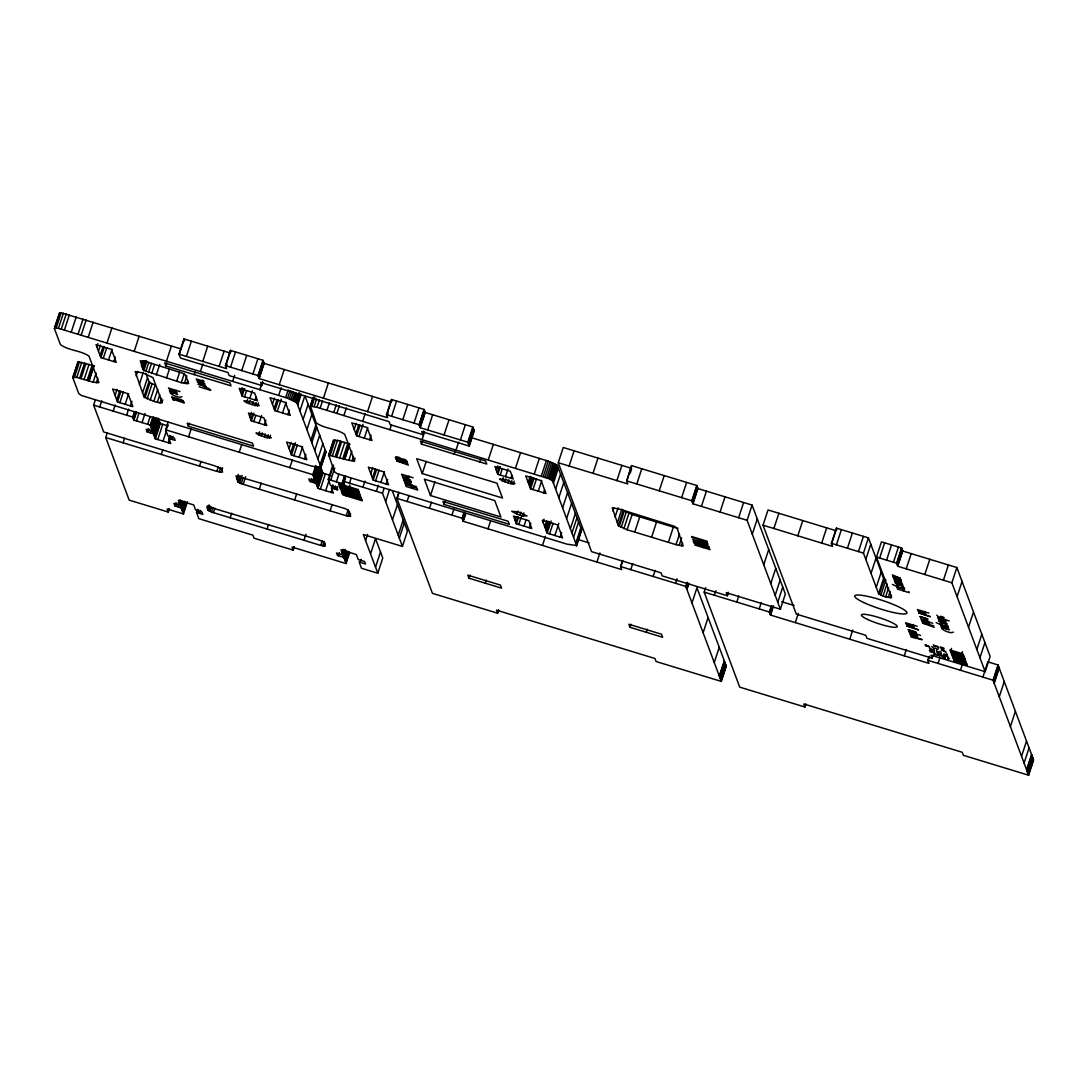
<?xml version="1.0" encoding="UTF-8"?>
<svg xmlns="http://www.w3.org/2000/svg" width="1088" height="1088" viewBox="0 0 1088 1088"><rect width="100%" height="100%" fill="white"/><g stroke="black" fill="none" stroke-linecap="round" stroke-linejoin="round"><path stroke-width="1.5" d="M929.397 646.53L925.018 644.694L929.737 647.238M945.649 651.494L941.27 649.699L945.989 652.202M88.522 380.895L93.5 365.663L78.078 361.842L72.746 377.536L78.771 393.638L81.41 395.461L311.277 465.977L320.552 467.609L325.91 451.86L304.898 395.692L299.921 410.924M320.906 467.405L325.91 451.86M576.626 545.591L552.609 481.005L549.644 478.924L317.002 407.32L310.474 406.218L316.146 422.783C324.482 428.93 336.192 428.4 344.719 434.33L354.661 460.863L348.867 460.36L328.821 455.246L334.492 471.811L337.117 473.634L566.998 544.163L576.626 545.591L581.631 530.046L557.274 465.351L548.257 461.122L472.382 437.961M581.631 530.046L580.598 530.645M72.746 377.536L76.772 377.427L93.146 382.187L98.94 382.69L89.012 356.157C80.471 350.227 68.775 350.758 60.425 344.61L54.4 328.508L59.378 313.276L61.146 312.786L181.125 348.949M54.4 328.508L59.731 312.827M54.754 328.046L56.168 328.018L61.146 312.786M56.168 328.018L58.426 328.399L63.403 313.167M58.426 328.399L61.282 329.161L66.259 313.929M64.396 330.099L69.374 314.867M71.223 332.18L76.214 316.948M78.064 334.274L83.042 319.042M81.178 335.213L86.156 319.981M73.1 377.074L78.078 361.842M74.514 377.046L79.492 361.814M88.182 337.362L93.16 322.13M76.772 377.427L81.75 362.195M79.628 378.175L84.606 362.943M81.015 378.597L85.993 363.365M84.075 379.535L89.053 364.303M96.805 346.718L97.798 343.672M87.135 380.46L92.113 365.228M98.464 351.152L100.45 345.059M88.849 380.99L93.826 365.758M89.08 381.058L94.058 365.826M100.123 355.599L103.115 346.46M100.885 357.626L96.043 344.692L111.438 349.384L116.266 362.318L100.885 357.626L104.366 346.963M93.146 382.187L96.138 373.048M106.978 343.087L111.955 327.855M103.278 358.346L106.774 347.684M96.315 382.867L97.811 378.298M107.25 432.956L105.754 437.526L216.825 471.39L222.659 472.056L220.837 468.37L214.744 465.827L103.673 431.963L93.622 405.13L95.118 400.561M108.569 359.965L112.064 349.302M113.859 361.583L115.355 357.014M99.742 406.994L101.728 400.901M115.042 395.474L117.042 389.382M113.193 411.087L115.178 404.994M116.715 399.922L119.694 390.782M117.463 401.934L112.635 389.014L128.017 393.706L132.858 406.626L117.463 401.934L120.945 391.286M134.191 351.383L139.169 336.151M119.87 402.669L123.352 392.006M125.161 404.287L128.642 393.625M136.15 375.918L137.646 371.348M141.467 365.405L142.95 360.835M142.011 366.86L143.997 360.767M126.643 415.194L128.629 409.102M142.555 368.315L145.044 360.699M130.451 405.906L131.947 401.336M143.045 369.634L140.284 360.754L147.274 362.032L182.757 373.252L185.531 375.088L188.686 383.547L181.302 382.704L143.902 370.437L143.045 369.634L146.037 360.495M143.902 370.437L146.894 361.298M139.346 384.445L143.33 372.259M145.806 371.47L148.798 362.331M123.107 442.816L124.603 438.246M169.837 435.377L168.844 438.423L170.748 443.51L155.339 438.818L153.435 433.731L147.125 431.8L146.2 429.352L152.524 431.283L150.198 425.082L133.892 420.104L132.75 417.058L134.246 412.488M132.926 417.534L134.926 411.441M133.321 418.581L135.32 412.488M148.471 372.586L151.463 363.446M133.715 419.628L136.204 412.012M142.542 392.972L147.519 377.74M133.892 420.104L136.381 412.488M143.983 396.848L135.157 371.566L143.154 373.021L152.959 377.618L162.248 402.424L160.045 402.886L153.789 401.445L143.983 396.848L148.961 381.616L145.914 373.483M151.626 373.66L154.618 364.521M136.449 420.879L138.938 413.263M144.962 397.773L149.954 382.541L148.961 381.616M147.152 398.956L152.13 383.724L149.954 382.541M156.264 375.074L159.746 364.412M142.052 422.593L145.03 413.454M150.198 400.221L155.176 384.989L152.13 383.724M166.45 361.216L171.428 345.984M153.789 401.445L157.774 389.259M165.825 365.976L164.682 362.916L229.894 382.799L231.037 385.846L165.825 365.976L166.818 362.93M147.655 424.306L150.144 416.69M147.125 431.8L148.118 428.767M157.284 402.383L159.773 394.767M150.198 425.082L152.687 417.466M148.104 432.113L149.097 429.066M150.566 426.047L153.544 416.908M166.464 378.175L169.442 369.036M151.354 428.182L154.85 417.52M150.28 432.766L151.273 429.719M160.045 402.886L161.541 398.317M152.157 430.304L156.142 418.118M152.524 431.283L156.495 419.098M161.786 402.9L162.778 399.854M152.456 433.432L157.434 418.2L158.413 418.499L160.317 423.586L155.339 438.818M262.766 382.486L261.773 385.533L229.16 375.591L228.018 372.545L180.404 358.02L178.962 354.144L183.94 338.912L230.058 352.974M153.435 433.731L158.413 418.499M179.18 354.756L184.158 339.524M153.734 434.534L158.712 419.302M154.387 436.274L159.365 421.042M155.04 438.015L160.018 422.783M157.746 439.552L162.724 424.32M176.664 381.29L179.642 372.15M186.402 356.415L191.379 341.183M168.844 438.423L175.154 440.354L174.243 437.906L167.919 435.975L165.607 429.774L168.096 422.158M181.302 382.704L184.28 373.565M166.464 429.216L167.96 424.646M163.037 441.157L166.532 430.494M184.348 383.52L186.837 375.904M161.282 454.458L162.778 449.888M186.769 383.955L187.762 380.909M168.341 442.775L170.326 436.682M169.823 438.736L170.83 435.69M171.999 439.389L172.992 436.342M194.222 374.626L195.214 371.579M202.762 361.406L207.74 346.174M200.396 371.566L202.885 363.95M188.387 426.265L187.245 423.218L252.457 443.102L253.599 446.148L188.387 426.265L189.38 423.218M188.605 436.791L191.094 429.175M168.123 511.578L169.116 508.531M105.754 437.526L129.173 500.126L168.3 512.054L169.306 509.007M219.123 366.398L224.114 351.166M168.3 512.054L167.158 509.007L183.464 513.985L181.152 507.783L174.828 505.852L175.821 502.806M175.821 506.151L176.814 503.105M177.983 506.818L178.99 503.771M179.275 502.778L180.268 499.732M179.928 504.533L180.921 501.486M178.962 354.144L226.562 368.669L225.434 365.609L230.411 350.377L263.01 360.318L264.153 363.378L259.175 378.597L387.641 417.765L386.498 414.718L391.476 399.486L424.089 409.428L425.218 412.474L420.24 427.706L467.84 442.218L469.295 446.094L421.695 431.582L422.838 434.642L390.238 424.701L389.096 421.641L260.63 382.486L261.773 385.533M226.1 364.562L230.588 350.853M174.828 505.852L173.903 503.404L180.227 505.322L181.723 500.752M180.159 507.484L182.145 501.391M226.005 367.132L226.998 364.086M181.152 507.783L183.138 501.69M181.506 508.749L183.994 501.133M182.308 510.884L185.3 501.745M230.52 367.173L235.498 351.941M183.11 513.006L186.592 502.343M183.464 513.985L187.449 501.799M199.471 466.099L200.954 461.53M232.655 381.398L234.654 375.306M241.726 370.586L246.704 355.354M294.182 547.087L293.189 550.134L254.062 538.206L252.919 535.16L198.873 518.677L196.547 512.475L197.54 509.429M197.54 512.774L198.533 509.728M199.716 513.441L200.709 510.394M240.666 392.224L242.162 387.654M241.658 394.89L243.658 388.797M216.825 471.39L218.321 466.82M242.121 396.1L239.21 388.348L254.606 393.04L257.502 400.792L242.121 396.1L244.61 388.484M207.346 508.395L208.338 505.349M219.232 472.029L220.728 467.459M207.808 509.633L209.304 505.063M244.514 396.834L246.514 390.742M208.012 510.19L206.924 506.328L318.648 539.866L323.503 541.878L325.394 545.986L320.729 545.414L211.426 512.026L208.012 510.19L209.508 505.621M252.933 374L257.91 358.768M208.556 510.694L210.052 506.124M221.136 472.382L222.632 467.813M209.753 511.333L211.249 506.763M246.554 402.628L243.889 400.86L251.029 401.676L259.298 405.552L255.122 405.525L246.554 402.628L247.547 399.582M211.426 512.026L212.922 507.457M249.805 398.439L252.294 390.823M259.175 378.597L258.033 375.55L263.01 360.318M213.411 512.706L214.907 508.137M249.125 403.702L250.118 400.656M258.21 376.026L263.187 360.794M258.604 377.074L263.582 361.842M258.998 378.121L263.976 362.889M252.171 404.736L253.164 401.69M255.095 400.058L256.102 397.011M249.927 416.962L251.423 412.393M239.21 452.214L241.699 444.598M259.869 389.694L262.358 382.078M261.582 385.057L262.589 382.01M255.122 405.525L256.115 402.478M250.92 419.628L252.906 413.535M251.369 420.838L248.472 413.086L263.867 417.778L266.764 425.53L251.369 420.838L253.858 413.222M257.448 405.946L258.441 402.9M253.776 421.573L255.775 415.48M236.83 478.965L238.326 474.395M237.578 480.964L239.074 476.394M237.918 481.875L235.987 475.796L345.222 508.64L348.554 510.449L350.73 516.27L346.202 515.739L241.237 483.67L237.918 481.875L239.904 475.782M238.435 482.365L240.434 476.272M239.605 482.99L242.094 475.374M259.066 423.191L261.555 415.575M230.18 517.82L231.676 513.25M241.237 483.67L243.236 477.578M258.618 434.846L255.952 433.078L263.078 433.908L271.361 437.77L267.186 437.743L258.618 434.846L259.61 431.8M243.168 484.323L245.657 476.707M264.357 424.81L265.853 420.24M261.188 435.921L262.181 432.874M272.449 404.206L274.434 398.113M279.249 384.717L284.226 369.498M264.221 436.954L265.227 433.908M274.108 408.639L277.1 399.5M278.664 395.434L281.153 387.818M274.87 410.666L270.028 397.746L285.423 402.438L290.251 415.358L274.87 410.666L278.351 400.003M267.186 437.743L268.178 434.697M277.263 411.4L281.248 399.214M269.511 438.165L270.504 435.118M61.282 329.161L285.682 397.569L288.17 389.953M282.554 413.005L286.049 402.342M320.933 467.092L296.888 402.818L287.558 398.167L290.047 390.551M259.27 489.233L261.256 483.14M289.354 398.806L291.842 391.19M291.04 399.446L293.529 391.83M287.844 414.623L289.34 410.054M292.577 400.098L295.066 392.482M293.923 400.738L296.412 393.122M295.066 401.336L297.554 393.72M295.963 401.894L298.942 392.754M296.575 402.397L299.567 393.258M296.888 402.818L299.866 393.679M297.704 405.022L301.199 394.359M289.027 448.528L291.026 442.435M290.7 452.962L293.678 443.822M267.077 529.067L268.559 524.498M291.448 454.988L286.62 442.068L302.002 446.76L306.843 459.68L291.448 454.988L295.433 442.802M303.117 419.478L308.094 404.246M289.816 467.65L292.305 460.034M293.855 455.722L297.337 445.06M310.121 406.681L313.099 397.542M310.474 406.218L313.453 397.079M311.889 406.191L314.867 397.052M314.133 406.572L316.622 398.956M306.911 429.624L311.889 414.392M299.146 457.327L302.627 446.665M317.002 407.32L319.491 399.704M320.103 408.272L322.592 400.656M323.408 398.181L328.386 382.949M304.436 458.946L305.932 454.376M310.91 440.286L315.887 425.054M311.807 442.68L316.785 427.448M294.685 500.031L296.67 493.938M326.944 410.353L329.433 402.737M314.704 450.418L319.682 435.2M317.9 458.973L322.878 443.741M332.466 484.962L331.459 488.009L333.363 493.095L317.954 488.39L316.064 483.317L309.74 481.386L308.829 478.938L315.139 480.855L312.814 474.654L315.806 465.514M310.733 481.685L311.726 478.638M333.785 412.447L336.274 404.831M313.181 475.633L316.173 466.494M313.983 477.754L317.465 467.092M312.895 482.351L313.902 479.305M317.138 471.417L318.634 466.847M314.772 479.89L318.757 467.704M320.117 464.889L325.094 449.657M336.886 413.386L339.374 405.77M315.139 480.855L319.627 467.146M293.012 549.658L294.005 546.611M320.389 466.167L322.878 458.551M315.071 483.018L320.049 467.786L321.042 468.085L322.932 473.158L317.954 488.39M320.552 467.609L325.883 452.173M316.064 483.317L321.042 468.085M316.35 484.106L321.341 468.874M317.016 485.86L321.994 470.628M317.669 487.601L322.646 472.369M328.467 455.709L333.445 440.477L337.457 440.368L349.207 443.836L344.23 459.068M328.821 455.246L333.798 440.014M330.235 455.219L335.213 439.987M343.903 415.548L346.392 407.932M320.362 489.124L325.339 473.892M303.96 540.314L305.959 534.222M332.479 455.6L337.457 440.368M335.349 456.348L340.326 441.116M331.459 488.009L337.783 489.94L336.858 487.478L330.548 485.561L328.222 479.359L332.71 465.65M328.59 480.325L333.567 465.093M336.736 456.77L341.714 441.538M325.666 490.742L329.147 480.08M330.766 480.134L334.75 467.949M339.796 457.708L344.774 442.476M330.956 492.361L332.452 487.791M332.452 488.308L333.445 485.262M342.842 458.633L347.82 443.401M336.382 481.834L338.871 474.218M334.628 488.974L335.621 485.928M354.185 429.325L356.17 423.232M344.57 459.163L349.547 443.931M344.787 459.231L349.765 443.999M336.79 489.641L337.783 486.594M330.099 510.83L332.098 504.737M355.844 433.772L358.822 424.633M320.729 545.414L322.225 540.845M356.592 435.785L351.764 422.865L367.146 427.557L371.987 440.477L356.592 435.785L360.087 425.136M348.867 460.36L351.846 451.221M340.204 488.104L359.774 494.074L360.359 495.625L340.789 489.654L340.204 488.104L341.21 485.058M341.986 483.548L344.474 475.932M362.698 421.274L365.187 413.658M328.222 479.359L344.529 484.323L343.386 481.277L344.882 476.707M342.149 486.037L343.142 482.99M343.563 481.753L345.549 475.66M322.66 545.945L324.142 541.375M343.958 482.8L345.454 478.23M358.999 436.519L362.984 424.334M367.567 411.645L372.545 396.413M324.17 546.217L325.176 543.17M352.022 461.04L353.518 456.47M341.836 492.456L341.251 490.906L360.822 496.862L361.393 498.413L341.836 492.456L342.829 489.41M354.062 461.217L355.055 458.17M349.493 483.14L350.989 478.57M364.29 438.138L367.771 427.475M345.78 495.761L346.773 492.714M348.867 488.09L349.86 485.044M349.724 490.362L350.717 487.315M369.58 439.756L371.076 435.186M346.202 515.739L348.187 509.646M348.078 516.242L349.561 511.673M349.547 516.514L350.54 513.468M357.299 494.686L358.292 491.64M338.436 555.737L339.429 552.69M362.943 487.234L364.942 481.141M341.904 552.364L342.897 549.318M387.178 413.671L391.653 399.962M387.07 416.242L388.062 413.195M342.557 554.105L344.039 549.535M293.189 550.134L292.046 547.087L346.093 563.557L343.767 557.355L337.443 555.438L336.532 552.976L342.842 554.907L344.338 550.338M342.774 557.056L345.263 549.44M370.763 473.647L372.749 467.554M343.767 557.355L345.753 551.262M344.134 558.334L346.623 550.718M391.598 416.269L396.576 401.037M344.923 560.456L347.915 551.317M372.422 478.094L375.414 468.955M345.726 562.591L349.207 551.929M373.184 480.107L368.342 467.187L383.738 471.879L388.566 484.799L373.184 480.107L376.666 469.445M346.093 563.557L349.574 552.894M389.912 429.57L391.408 425M375.591 480.842L379.073 470.179M376.394 491.341L378.393 485.248M380.882 482.46L384.363 471.798M402.805 419.696L407.782 404.464M365.568 540.559L367.567 534.466M342.842 554.907L340.952 549.821L356.347 554.526L358.251 559.599L364.575 561.53L365.486 563.978L359.176 562.061L361.488 568.262L377.794 573.226L363.31 534.507L402.438 546.434L382.514 493.204L384.01 488.634M360.155 562.36L361.162 559.314M386.172 484.078L387.654 479.509M385.628 501.527L389.613 489.342M370.546 553.874L375.523 538.642L382.772 557.994L377.794 573.226M414.011 423.11L418.989 407.878M420.24 427.706L419.098 424.66L424.089 409.428M419.288 425.136L424.266 409.904M419.669 426.183L424.646 410.951M420.063 427.23L425.041 411.998M498.644 610.178L497.651 613.224L432.439 593.354L396.889 498.345L398.888 492.252M397.066 498.821L398.562 494.251M375.537 567.174L380.514 551.942M392.469 519.819L397.446 504.587M422.661 434.166L423.654 431.12M422.838 434.642L423.83 431.596M422.171 439.402L424.66 431.786M421.546 444.149L420.403 441.102L485.615 460.986L486.758 464.032L421.546 444.149L422.538 441.102M427.679 429.978L432.657 414.746M407.089 501.459L409.074 495.366M398.208 535.16L403.186 519.928M399.323 538.125L404.301 522.893M422.266 473.566L416.704 458.701L496.917 483.167L502.479 498.018L422.266 473.566L426.251 461.38M402.438 546.434L407.415 531.202L392.319 490.865M444.04 434.969L449.018 419.737M430.481 495.53L424.347 479.128L494.768 500.602L500.915 517.004L430.481 495.53L434.969 481.821M429.502 508.286L431.487 502.194M454.145 454.09L455.138 451.044M456.117 449.752L458.606 442.136M460.401 439.96L465.378 424.728M444.108 504.451L442.966 501.405L508.178 521.274L509.32 524.334L444.108 504.451L445.101 501.405M467.84 442.218L472.818 426.986L425.218 412.474M468.071 442.83L473.049 427.598M468.574 444.162L473.552 428.93M469.064 445.495L474.042 430.263M469.295 446.094L474.273 430.862L472.818 426.986M451.914 515.127L453.9 509.034M479.699 461.883L480.692 458.837M622.554 560.442L620.568 566.535L621.71 569.595L463.243 521.274L462.101 518.228L464.1 512.135M462.278 518.704L464.277 512.611M462.672 519.751L464.671 513.658M463.066 520.798L465.555 513.182M463.243 521.274L465.732 513.658M488.376 459.585L493.354 444.353M496.386 470.41L497.882 465.841M497.379 473.076L499.378 466.983M497.828 474.286L494.931 466.534L510.326 471.226L513.223 478.978L497.828 474.286L500.317 466.67M500.235 475.021L502.234 468.928M468.955 578.204L467.813 575.158L500.426 585.099L501.554 588.146L468.955 578.204L469.948 575.158M502.275 480.814L499.61 479.046L506.75 479.862L515.018 483.738L510.843 483.711L502.275 480.814L503.268 477.768M488.009 528.822L490.498 521.206M505.526 476.626L508.014 469.01M504.846 481.875L505.838 478.829M507.892 482.909L508.885 479.862M510.816 478.244L511.809 475.198M515.59 467.881L520.567 452.649M510.843 483.711L511.836 480.665M513.169 484.133L514.162 481.086M485.262 583.182L486.254 580.135M514.91 519.901L515.902 516.854M516.909 514.107L511.673 511.265L518.799 512.081L527.082 515.957L522.893 515.93L516.909 514.107L517.902 511.061M528.17 482.392L530.155 476.299M515.902 522.566L517.888 516.474M516.351 523.777L513.454 516.025L528.836 520.717L531.746 528.469L516.351 523.777L518.35 517.684M528.999 484.609L531.488 476.993M519.942 515.141L520.948 512.094M529.829 486.826L532.821 477.686M534.385 473.62L539.362 458.388M518.758 524.511L521.247 516.895M530.577 488.852L525.749 475.932L541.144 480.624L545.972 493.544L530.577 488.852L534.072 478.19M522.893 515.93L523.899 512.883M532.984 489.586L536.479 478.924M524.049 526.116L526.034 520.023M541.402 475.755L546.38 460.523M497.474 612.748L498.467 609.702M538.274 491.191L541.77 480.529M543.279 476.354L548.257 461.122M545.074 476.993L550.052 461.761M529.339 527.734L530.835 523.165M546.761 477.632L551.738 462.4M543.565 492.81L544.558 489.763M548.298 478.285L553.275 463.053M549.644 478.924L554.622 463.692M550.786 479.522L555.764 464.29M551.684 480.08L556.662 464.848M552.296 480.583L557.274 465.351M728.375 592.715L727.382 595.762L662.17 575.878L661.028 572.832L591.518 551.63L558.253 462.726L563.23 447.494L631.19 468.221M552.609 481.005L557.586 465.773M553.425 483.208L558.402 467.976M543.089 522.267L544.082 519.221M555.642 489.11L560.619 473.878M544.748 526.714L546.747 520.622M545.578 528.931L548.066 521.315M546.407 531.148L549.399 522.009M542.477 545.428L545.469 536.289M547.169 533.174L542.327 520.254L557.722 524.946L562.564 537.866L547.169 533.174L551.154 520.989M558.838 497.665L563.815 482.433M569.106 466.045L574.083 450.813M549.576 533.909L553.058 523.246M562.632 507.797L567.61 492.565M554.866 535.514L558.851 523.328M560.157 537.132L561.653 532.562M566.63 518.473L571.608 503.241M570.425 528.605L575.402 513.373M572.016 532.889L576.994 517.657M593.001 473.334L597.978 458.102M573.621 537.159L578.598 521.927M575.824 543.075L580.815 527.843M576.11 544.354L578.598 536.738M576.273 545.795L581.25 530.563M616.896 480.61L621.874 465.378M612.857 510.938L613.85 507.892M596.945 562.047L599.937 552.908M558.253 462.726L627.762 483.929L626.62 480.882L631.598 465.65L696.81 485.52L697.952 488.58L692.974 503.812L747.102 520.309L780.368 609.212L726.24 592.715L727.382 595.762M615.101 516.936L618.079 507.797M626.797 481.358L631.598 465.65M630.183 473.266L631.666 468.697M617.345 522.934L621.819 509.225M618.365 525.654L612.245 507.783L619.385 509.075L674.22 526.225L677.049 528.088L683.169 545.972L676.029 544.666L627.123 529.761L618.365 525.654L623.342 510.422L632.101 514.529L677.946 528.51M619.235 526.483L624.213 511.251M621.18 527.53L626.158 512.298M636.806 483.983L641.784 468.751M623.9 528.659L628.878 513.427M627.123 529.761L632.101 514.529M620.745 567.011L622.73 560.918M634.753 532.086L639.744 516.854M630.754 569.65L632.754 563.557M659.219 490.824L664.21 475.592M651.576 537.214L656.554 521.982M630.02 627.314L628.891 624.267L661.49 634.209L662.633 637.255L630.02 627.314L631.026 624.267M653.167 576.477L655.166 570.384M681.646 497.651L686.623 482.419M668.386 542.341L673.363 527.109M646.326 632.291L647.319 629.245M676.029 544.666L679.51 534.004M692.974 503.812L691.832 500.752L696.81 485.52M692.009 501.242L696.986 486.01M692.403 502.289L697.381 487.057M692.798 503.336L697.775 488.104M679.143 545.51L681.632 537.894M681.605 545.945L682.598 542.898M675.594 583.318L677.076 578.748M701.434 506.382L706.411 491.15M497.651 613.224L496.509 610.178L654.976 658.498L656.118 661.545L721.33 681.428L685.78 586.418L686.773 583.372M685.957 586.894L687.453 582.325M686.351 587.942L687.847 583.372M686.746 588.989L688.228 584.419M686.922 589.465L688.908 583.372M720.038 512.054L725.016 496.822M691.982 602.997L696.959 587.765L726.308 666.196L721.33 681.428M805.95 703.977L804.943 707.023L739.731 687.14L704.181 592.13L705.677 587.561M738.643 517.725L743.621 502.493M714.381 595.245L715.863 590.675M703.12 632.754L708.098 617.522M747.102 520.309L752.08 505.077L697.952 488.58M727.206 595.286L728.198 592.239M752.298 534.194L757.275 518.962M714.258 662.524L719.236 647.292M736.794 602.072L738.779 595.979M933.164 655.18L932.171 658.226L866.959 638.343L865.817 635.297L796.307 614.094L763.028 525.191L768.006 509.959L835.978 530.686M719.318 676.042L724.295 660.81M719.454 676.41L724.431 661.178M719.753 677.212L724.73 661.98M720.052 678.014L725.03 662.782M720.188 678.368L725.166 663.136M720.365 678.844L725.342 663.612M720.759 679.905L725.737 664.673M721.154 680.952L726.131 665.72M773.894 528.51L778.872 513.278M763.735 564.767L768.713 549.535M759.206 608.913L761.206 602.82M770.766 583.549L775.744 568.317M928.853 657.274L927.86 660.321L929.002 663.381L770.535 615.06L769.393 612.014L771.392 605.921M769.57 612.49L771.569 606.397M775.173 595.326L780.15 580.094M769.964 613.537L772.453 605.921M770.358 614.584L772.847 606.968M770.535 615.06L773.527 605.921M797.79 535.799L802.767 520.567M777.77 602.262L782.748 587.03M780.368 609.212L785.346 593.98L752.08 505.077M795.301 622.608L798.279 613.469M821.685 543.075L826.662 527.843M763.028 525.191L832.551 546.394L831.409 543.347L836.386 528.115L868.428 537.88L883.592 578.394L885.85 579.904L880.872 595.122L885.618 596.918L891.657 597.611L876.493 557.083L881.47 541.851L901.598 547.985L902.741 551.045L897.763 566.277L951.878 582.774L985.157 671.677L931.029 655.18L932.171 658.226M832.075 542.3L836.06 530.114M836.414 544.87L841.391 529.638M847.43 548.23L852.407 532.998M858.446 551.589L863.423 536.357M880.872 595.122L878.614 593.626L863.45 553.112L868.428 537.88M865.817 559.436L870.794 544.204M871.026 573.376L876.003 558.144M849.769 639.227L852.761 630.088M879.634 558.049L884.612 542.817M876.248 587.302L881.226 572.07M886.557 560.157L891.534 544.925M878.614 593.626L883.592 578.394M879.308 594.293L884.286 579.061M893.479 562.265L898.457 547.033M883.048 596.034L887.033 583.848M885.618 596.918L888.597 587.778M897.763 566.277L896.621 563.217L901.598 547.985M896.798 563.693L901.775 548.461M897.192 564.754L902.17 549.522M897.586 565.801L902.564 550.569M888.107 597.584L890.106 591.491M890.079 597.938L891.072 594.891M906.222 568.847L911.2 553.615M924.827 574.518L929.805 559.286M904.237 655.833L906.236 649.74M943.432 580.19L948.41 564.958M951.878 582.774L956.855 567.542L902.741 551.045M928.037 660.797L929.533 656.227M957.086 596.659L962.064 581.427M938.046 663.435L940.046 657.342M950.545 651.44L949.96 649.89L963.002 653.874L963.587 655.425L950.545 651.44L951.538 648.394M952.748 657.342L965.79 661.314L966.375 662.864L953.333 658.893L952.748 657.342L953.741 654.296M968.524 627.218L973.502 611.986M961.493 654.786L962.499 651.739M960.459 670.262L962.458 664.17M964.294 662.225L965.287 659.178M976.847 649.468L981.825 634.236M979.948 657.791L984.926 642.559M982.886 677.103L987.863 661.871L998.05 664.972L1033.6 759.982L1028.622 775.214L963.41 755.33L962.268 752.284L803.801 703.963L804.943 707.023M985.157 671.677L990.134 656.445L956.855 567.542M1028.622 775.214L993.072 680.204L998.05 664.972M993.249 680.68L998.226 665.448M993.643 681.727L998.621 666.495M994.038 682.788L999.015 667.556M994.214 683.264L999.192 668.032M999.274 696.782L1004.251 681.55M1010.412 726.553L1015.39 711.321M1021.55 756.31L1026.528 741.078M1024.08 763.069L1029.058 747.837M1026.61 769.828L1031.587 754.596M1026.746 770.195L1031.723 754.963M1027.045 770.998L1032.022 755.766M1027.344 771.8L1032.322 756.568M1027.48 772.154L1032.458 756.935M1027.657 772.643L1032.634 757.411M1028.051 773.69L1033.029 758.458M1028.446 774.738L1033.423 759.506M401.458 458.823L405.171 459.585L406.844 461.04L395.284 457.518C395.23 455.6 401.091 457.708 401.703 459.476M938.577 648.584L937.434 649.59L935.34 648.054L934.007 648.543L931.722 646.49M925.453 645.932L926.908 645.782M933.83 646.381L936.346 646.354M930.118 649.726L932.634 649.686M929.954 651.834L934.51 651.862M896.961 587.357L904.291 588.69M933.681 625.763L922.406 623.002L934.252 627.3M910.914 636.942L922.189 639.703L910.343 635.419M204.87 383.833L197.309 381.861L205.442 385.356M264.153 363.378L391.068 402.07M626.62 480.882L691.832 500.752M831.409 543.347L863.45 553.112M876.493 557.083L896.621 563.217M225.434 365.609L258.033 375.55M386.498 414.718L419.098 424.66M892.296 574.899L900.388 578.258L892.677 575.919M893.629 578.462L901.34 580.802M894.581 581.006L902.673 584.365L894.962 582.026M892.446 584.406C914.695 595.326 900.374 582.352 896.294 585.575M196.207 378.937L203.918 381.29L202.341 380.134M691.56 536.493L706.969 541.185M199.158 386.825L210.718 390.347C210.093 388.443 204.054 386.349 204.299 388.389M691.941 537.513L707.35 542.205L699.176 540.614L708.111 544.245L692.702 539.539M917.388 609.593L928.948 613.115M925.466 612.952L917.769 610.613L925.847 613.972M694.103 543.279L709.498 547.971M937.652 617.426L949.212 620.949M938.033 618.446L945.744 620.799M694.729 544.966L710.138 549.671M180.01 391.585L168.463 388.062C169.578 390.075 176.066 392.374 176.161 390.402M936.183 622.622C958.365 633.461 944.153 620.622 940.032 623.791M940.318 624.553L947.362 626.783L948.6 628.429L940.889 626.076M940.603 625.314L948.314 627.667M932.729 623.22L921.169 619.698C922.284 621.724 928.771 624.022 928.88 622.05M169.415 390.606L177.113 392.945L175.549 391.802M407.891 463.842L396.576 460.85L408.367 465.106M921.835 621.479L929.546 623.832M905.61 622.758L917.157 626.28M913.689 626.13L905.991 623.778L914.07 627.137M401.554 474.259L413.1 477.782M908.725 631.094L916.436 633.434M402.601 477.061L410.679 480.42L402.982 478.081M920.57 635.378L909.01 631.856C910.126 633.869 916.613 636.167 916.722 634.195M917.388 635.977L909.677 633.638L917.769 636.997M403.553 479.604L411.25 481.957L409.686 480.801M404.505 482.147L412.583 485.506M404.886 483.167L416.432 486.69M405.362 484.432L416.908 487.954M577.891 539.485L589.111 542.898M781.701 601.718L794.09 605.499M943.813 653.902L947.24 654.949L946.669 653.426M943.935 654.731L947.376 655.833L947.92 657.302M944.18 655.411L947.607 656.458M160.317 423.586L168.014 425.925M322.932 473.158L330.643 475.51M93.622 405.13L132.75 417.058M343.386 481.277L382.514 493.204M396.889 498.345L462.101 518.228M620.568 566.535L685.78 586.418M704.181 592.13L769.393 612.014M927.86 660.321L993.072 680.204M165.607 429.774L312.814 474.654M196.547 512.475L202.871 514.406L201.946 511.945L195.636 510.027L193.732 504.941L178.323 500.249L180.227 505.322M285.682 397.569L287.558 398.167M896.58 586.35L904.672 589.71M949.606 658.675L947.77 657.805L948.342 659.328M933.259 644.858L937.897 647.102M929.546 648.203L934.184 650.434M929.383 650.298L935.082 653.398M953.401 632.142C951.782 633.828 944.221 631.19 941.841 628.619M945.173 619.276L945.458 620.038M941.025 617.331L940.644 616.311C949.579 618.664 938.822 618.582 936.795 615.142M941.242 653.113L940.671 651.59L936.972 651.821L936.401 650.284M924.895 611.429L925.181 612.19M937.543 646.163L938.114 647.686M939.787 656.73L939.216 655.194L936.958 655.262L934.075 653.63L934.646 655.166M924.732 620.119L924.351 619.099C933.273 621.425 922.542 621.33 920.502 617.916M933.83 649.509L934.402 651.032M908.806 591.641L909.187 592.661L897.627 589.138L897.246 588.118M903.285 586.024L895.247 582.787C895.37 584.093 899.694 585.616 899.11 583.957M903.761 590.335L904.046 591.097M913.118 624.594L913.403 625.355M913.634 636.602L914.042 637.704M836.386 528.115L836.958 529.638M702.658 545.877L703.297 547.577M391.476 399.486L392.047 401.01M417.289 488.974L417.67 489.994L406.123 486.472L405.742 485.452M409.061 476.095L409.346 476.87M412.869 486.282L413.154 487.043M412.257 487.669L412.542 488.43M406.164 477.469L405.783 476.449C414.718 478.774 403.934 478.72 401.934 475.279M408.068 482.555L407.687 481.535C416.622 483.888 405.865 483.806 403.838 480.366M230.411 350.377L230.982 351.9M200.722 381.902L200.342 380.882C209.263 383.234 198.56 383.126 196.493 379.698M183.94 338.912L184.661 340.857M181.914 396.671C180.309 398.344 172.747 395.719 170.367 393.149M177.738 394.604L169.701 391.367C169.823 392.673 174.148 394.21 173.55 392.537M945.309 621.343A5.481 0.87 18.1 0 1 945.894 622.227L938.672 619.521A5.481 0.87 18.1 0 0 939.27 620.405M900.905 581.346A5.481 0.87 18.1 0 1 901.503 582.23L894.268 579.523A5.481 0.87 18.1 0 0 894.866 580.407M406.205 461.53A8.949 1.414 18.1 0 1 407.415 462.563L395.76 458.796A8.962 1.414 18.1 0 0 396.97 459.843M173.835 400.234A8.962 1.414 18.1 0 1 172.625 399.187L184.28 402.968A8.949 1.414 18.1 0 0 183.07 401.921M918.49 629.843L906.848 625.981L918.49 629.843M930.281 616.678L918.639 612.816L930.281 616.678M937.217 652.936L937.829 654.078L941.936 655.479L941.27 653.929L937.271 652.909M940.236 647.238C943.418 651.766 947.063 647.578 940.304 647.197M171.877 397.079L172.149 397.922L183.709 401.431L181.546 399.677L171.877 397.079M693.342 541.13L693.722 542.259L709.118 546.951L706.248 544.612L693.464 541.062M946.873 623.846L939.189 621.425L946.873 623.846M205.918 386.634L198.22 384.2L205.918 386.634M900.864 579.537L893.166 577.102L900.864 579.537M915.96 632.169L908.262 629.734L915.96 632.169M927.738 619.004L920.04 616.57L927.738 619.004M949.062 629.694L941.378 627.273L949.062 629.694M942.861 656.363L942.738 656.35A4.366 0.694 18.1 0 0 942.113 656.458A8.894 1.401 18.1 0 0 942.058 656.744A8.486 1.346 18.1 0 0 942.371 657.138A4.338 0.68 18.1 0 0 943.242 657.71L944.819 658.186A4.325 0.68 18.1 0 0 945.431 658.077A8.446 1.333 18.1 0 0 945.186 657.41A4.338 0.68 18.1 0 0 944.302 656.826L942.861 656.363M963.9 656.254L950.858 652.27L951.429 653.82L964.471 657.805L963.9 656.254M964.934 659.042L951.891 655.058L952.476 656.608L965.518 660.593L964.934 659.042M966.647 663.585L953.605 659.614L954.176 661.164L967.218 665.135L966.647 663.585M358.074 489.518L338.504 483.562L339.089 485.112L358.646 491.069L358.074 489.518M358.918 491.803L339.361 485.833L339.932 487.383L359.502 493.354L358.918 491.803M361.706 499.242L342.149 493.272L342.72 494.822L362.29 500.793L361.706 499.242M867.571 619.439A18.89 2.992 18.1 0 0 896.988 627.001A18.89 2.992 18.1 0 0 873.392 615.958A18.89 2.992 18.1 0 0 867.571 619.439M863.763 602.534A27.486 4.352 18.1 0 0 906.535 613.523A27.486 4.352 18.1 0 0 872.222 597.448A27.486 4.352 18.1 0 0 863.763 602.534"/></g></svg>
